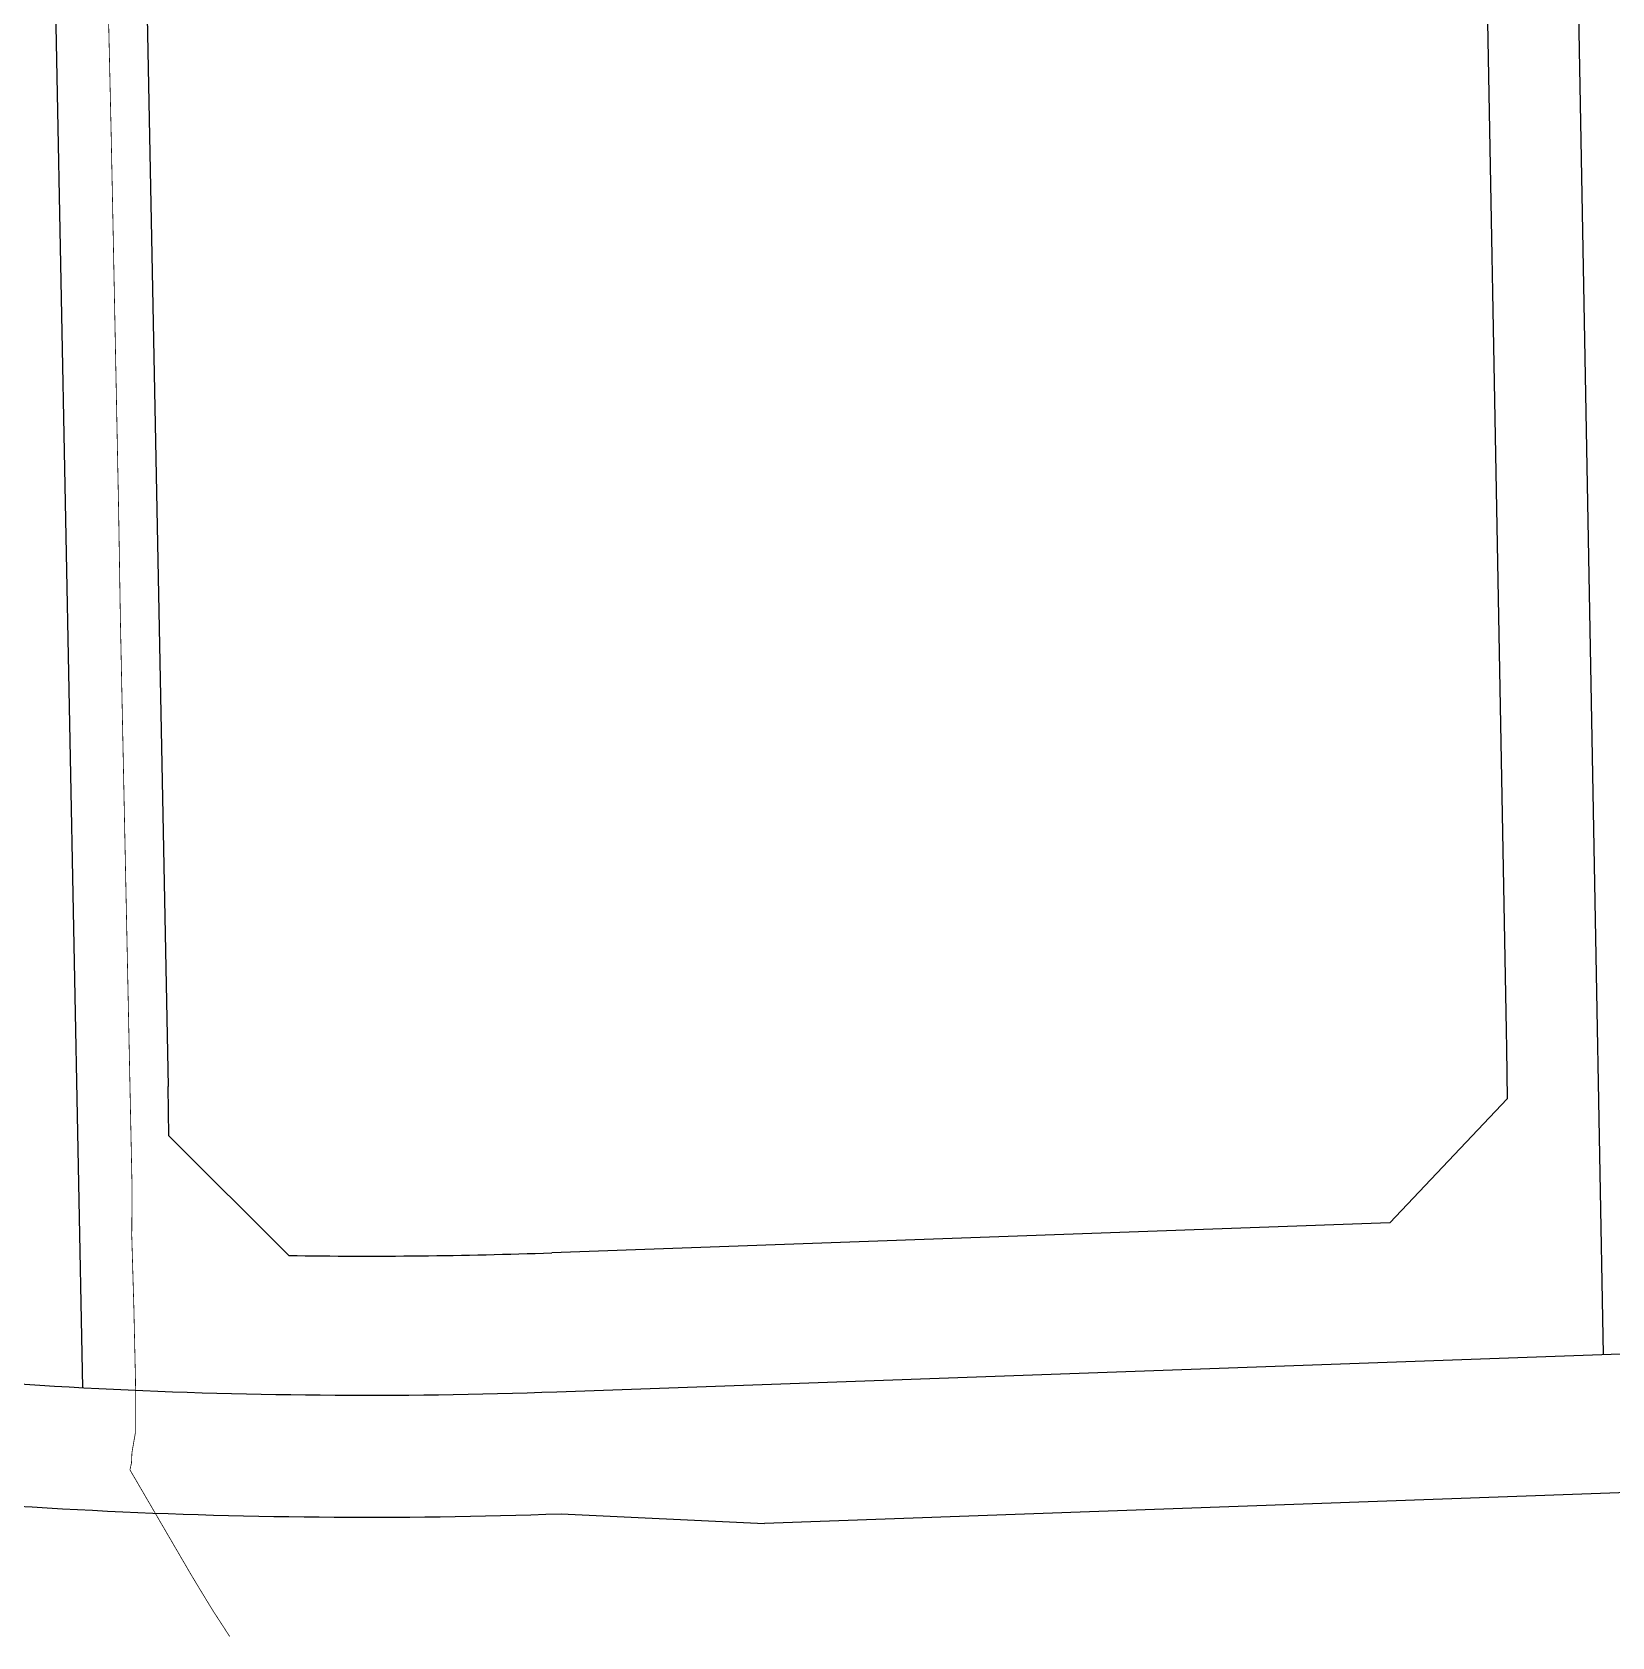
# Model space of a CAD drawing. Extents: x 529262 to 576451, y 2694391 to 2717535.
# Drawn here: x 563677.2 to 563884.5, y 2709016.5 to 2709227 of the extents above; entities that cross this region are included whole.
import ezdxf
from ezdxf.xclip import XClip

# ---------------------------------------------------------------- set-up
doc = ezdxf.new("R2010")
doc.units = 0
doc.header["$XCLIPFRAME"] = 0
for name, color, linetype in [('DLSS', 4, 'Continuous'), ('PP-COM', 7, 'Continuous'), ('RD-中线', 40, 'Continuous'), ('RD-红线', 7, 'Continuous')]:
    doc.layers.add(name, color=color, linetype=linetype)

# ---------------------------------------------------------------- blocks, each defined once
blk = doc.blocks.new('A$C19FD0107')
at = {"layer": 'RD-中线', "color": 8, "linetype": 'Continuous', "flags": 128}
for points in [[(-7114.57, 14662.94), (-7124.46, 15200.21, 0.000824), (-7124.48, 15201.2), (-7126.39, 15289.25, -0.001188), (-7126.42, 15290.68), (-7134.81, 15786.15, -0.001971), (-7134.84, 15788.51), (-7135.46, 15856.79, -0.007213), (-7135.41, 15865.44), (-7130.8, 16098.5)], [(-7657.85, 14704.83), (-7375.71, 14664.6, 0.044361), (-7251.92, 14658.04), (-6604.32, 14681.17)]]:
    blk.add_lwpolyline(points, format="xyb", dxfattribs=at)
blk.add_lwpolyline([(-7325.56, 15239.3), (-7314.16, 14658.58)], dxfattribs=at)
at = {"layer": 'RD-红线', "color": 8}
for p in [(-7002.99, 14648.71), (-7251.35, 14642.05)]:
    blk.add_line(p, (-7224.67, 14640.75), dxfattribs=at)
at = {"layer": 'RD-红线', "color": 8, "linetype": 'Continuous', "flags": 128}
for points in [[(-7307.05, 14907.99), (-7306.95, 14902.96), (-7302.93, 14698.1)], [(-7131.05, 14906.27), (-7127.31, 14703.08), (-7127.19, 14696.49)], [(-7142.62, 14680.2), (-7252.57, 14676.27)]]:
    blk.add_lwpolyline(points, dxfattribs=at)
at = {"layer": 'RD-红线', "color": 8}
blk.add_lwpolyline([(-7302.83, 14691.6), (-7302.93, 14698.1)], dxfattribs=at)
for points in [[(-7142.62, 14680.2), (-7127.19, 14696.49, 0.409153)], [(-7302.83, 14691.6), (-7287.07, 14675.92, 0.40802)]]:
    blk.add_lwpolyline(points, format="xyb", dxfattribs=at)
at = {"layer": 'RD-红线', "color": 8, "linetype": 'Continuous'}
blk.add_arc((-7276.91, 15357.59), 681.75, 269.14549, 272.0458, dxfattribs=at)
at = {"layer": 'RD-红线', "color": 8}
blk.add_arc((-7276.91, 15357.59), 716, 261.88567, 272.0458, dxfattribs=at)

msp = doc.modelspace()

# ---------------------------------------------------------------- linework, layer by layer
at = {"layer": 'DLSS', "linetype": 'Continuous', "flags": 128}
msp.add_lwpolyline([(563703.162, 2709016.539, 0.1, 0.1, 0), (563700.801, 2709020.179, 0.1, 0.1, 0), (563698.154, 2709024.548, 0.1, 0.1, 0), (563690.07, 2709038.402, 0.1, 0.1, 0), (563690.271, 2709039.302, 0.1, 0.1, 0), (563690.328, 2709040.649, 0.1, 0.1, 0), (563690.777, 2709043.233, 0.1, 0.1, 0), (563690.794, 2709050.252, 0.1, 0.1, 0), (563690.587, 2709059.547, 0.1, 0.1, 0), (563690.307, 2709069.135, 0.1, 0.1, 0), (563690.349, 2709075.298, 0.1, 0.1, 0), (563688.814, 2709149.971, 0.1, 0.1, 0), (563688.585, 2709164.186, 0.1, 0.1, 0), (563687.805, 2709203.797, 0.1, 0.1, 0), (563687.594, 2709214.13, 0.1, 0.1, 0), (563687.17, 2709232.884, 0.1, 0.1, 0), (563686.439, 2709267.171, 0.1, 0.1, 0), (563686.183, 2709282.056, 0.1, 0.1, 0), (563686.097, 2709286.118, 0.1, 0.1, 0), (563685.993, 2709296.145, 0.1, 0.1, 0), (563685.929, 2709305.466, 0.1, 0.1, 0), (563678.954, 2709305.546, 0, 0, 0)], format="xyseb", dxfattribs=at)
msp.add_lwpolyline([(563703.162, 2709016.539, 0.1, 0.1, 0), (563700.801, 2709020.179, 0.1, 0.1, 0), (563698.154, 2709024.548, 0.1, 0.1, 0), (563690.07, 2709038.402, 0.1, 0.1, 0), (563690.271, 2709039.302, 0.1, 0.1, 0), (563690.328, 2709040.649, 0.1, 0.1, 0), (563690.777, 2709043.233, 0.1, 0.1, 0), (563690.794, 2709050.252, 0.1, 0.1, 0), (563690.587, 2709059.547, 0.1, 0.1, 0), (563690.307, 2709069.135, 0.1, 0.1, 0), (563690.349, 2709075.298, 0.1, 0.1, 0), (563688.814, 2709149.971, 0.1, 0.1, 0), (563688.585, 2709164.186, 0.1, 0.1, 0), (563687.805, 2709203.797, 0.1, 0.1, 0), (563687.594, 2709214.13, 0.1, 0.1, 0), (563687.17, 2709232.884, 0.1, 0.1, 0), (563686.439, 2709267.171, 0.1, 0.1, 0), (563686.183, 2709282.056, 0.1, 0.1, 0), (563686.097, 2709286.118, 0.1, 0.1, 0), (563685.993, 2709296.145, 0.1, 0.1, 0), (563685.929, 2709305.466, 0.1, 0.1, 0), (563678.954, 2709305.546, 0, 0, 0)], format="xyseb", dxfattribs=at)

# ---------------------------------------------------------------- block references
at = {"layer": 'PP-COM'}
ref = msp.add_blockref('A$C19FD0107', (570997.993, 2694390.603), dxfattribs=at)
XClip(ref).set_block_clipping_path([(-9366.4383134884, 14428.6043910822), (-3328.4480743363, 17452.7484863754)])

doc.saveas('drawing.dxf')
